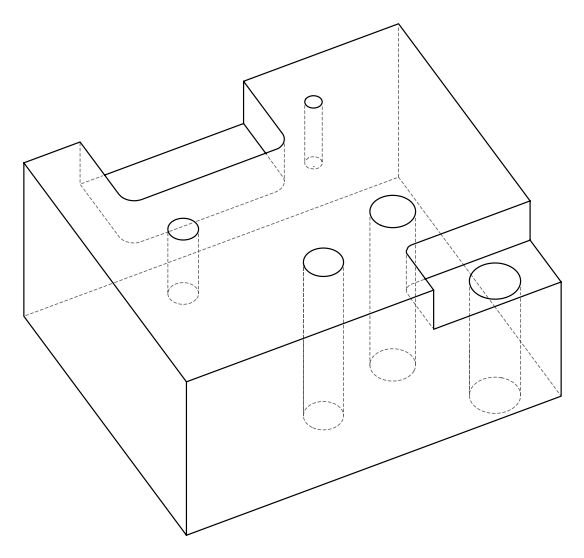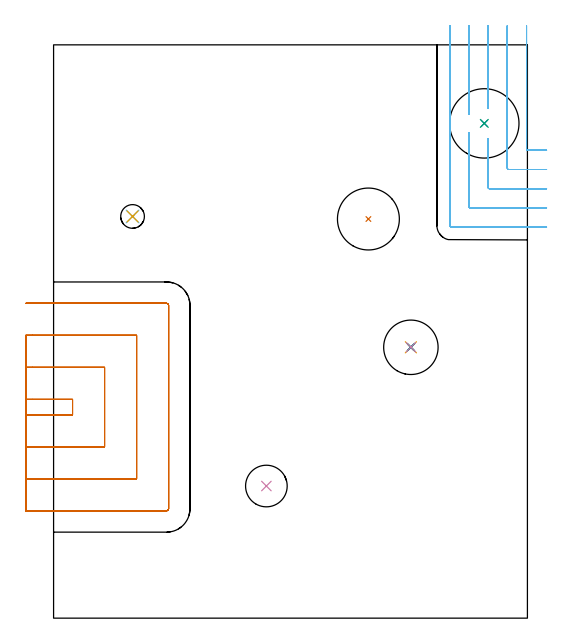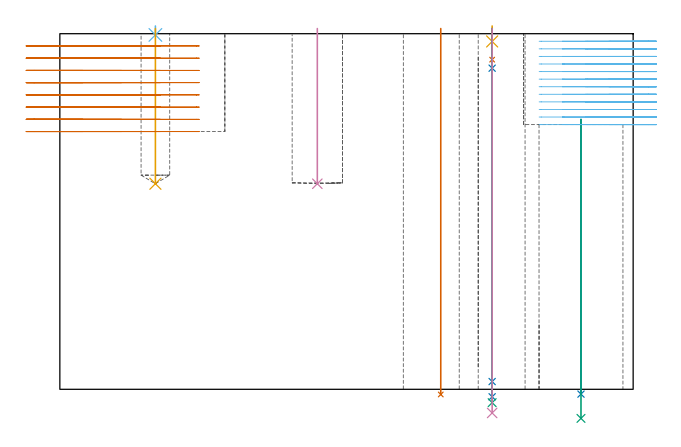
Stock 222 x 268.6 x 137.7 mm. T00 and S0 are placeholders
(PLAN: 13 operations, 11 tool changes, 32.2 min)
(1 INDEXABLE_INSERT_DRILL_THROUGH_HOLE_FROM_SOLID | STEP1HOLE | NXT0302_029 | 0.57 min | 90916 mm3)
(2 INDEXABLE_INSERT_DRILL_THROUGH_HOLE_FROM_SOLID_1 | STEP1HOLE_2 | NXT0302_013 | 0.43 min | 47666 mm3)
(3 DRILL_TO_ENLARGE_THROUGH_HOLE_1 | STEP1HOLE_2 | UGT0301_001 | 0.47 min | 66527 mm3)
(4 INDEXABLE_INSERT_DRILL_BLIND_HOLE_FROM_SOLID | STEP1POCKET | NXT0302_010 | 0.24 min | 17270 mm3)
(5 SPOT_DRILL | STEP1HOLE_1 | NXT0321_9005460120000 | 0.05 min | 187 mm3)
(6 SPOT_DRILL_1 | STEP1POCKET_1 | NXT0321_9005460120000 | 0.03 min | 2 mm3)
(7 DRILL_BLIND_HOLE_INTO_CENTER | STEP1HOLE_1 | NXT0301_038 | 0.05 min | 245 mm3)
(8 GUN_DRILL_THROUGH_HOLE | STEP1HOLE_1 | UGT0307_002 | 0.62 min | 3608 mm3)
(9 SPADE_DRILL_TO_ENLARGE_THROUGH_HOLE | STEP1HOLE_1 | UGT0306_007 | 0.58 min | 25376 mm3)
(10 DRILL_TO_ENLARGE_THROUGH_HOLE | STEP1HOLE_1 | UGT0301_386 | 0.6 min | 40878 mm3)
(11 DRILL_BLIND_HOLE_INTO_CENTER_1 | STEP1POCKET_1 | UGT0301_222 | 0.24 min | 5397 mm3)
(12 MILL_CORNER_NOTCH_RECTANGULAR | CORNER_NOTCH_RECTANGULAR | NXT0201_011 | Follow Part, ap 3, ae 75% | 13.87 min | 106884 mm3)
(13 MILL_SLOT | SLOT_PARTIAL_RECTANGULAR | UGT0201_094 | Follow Part, ap 5, ae 75% | 14.45 min | 281880 mm3)
(TOOL NXT0302_029 | Index. Insert Drill 29mm [880-D2900L32-05] | D29 PA176 FL145 Z2)
(TOOL NXT0302_013 | Index. Insert Drill 21mm [880-D2100L25-05] | D21 PA176 FL105 Z2)
(TOOL UGT0301_001 | Twist Drill 32.5 mm | D32.5 PA118 FL185 Z2)
(TOOL NXT0302_010 | Index. Insert Drill 19.5mm [880-D1950L25-05] | D19.5 PA176 FL98 Z2)
(TOOL NXT0321_9005460120000 | NC Spot Drill, 142deg, 12mm, Carbide, Uncoated | D12 PA142 FL30 Z2)
(TOOL NXT0301_038 | Carbide Drill 6.7mm [860.1-0670-034A1-MM 2214] | D6.7 PA140 FL53 Z2)
(TOOL UGT0307_002 | Gun Drill 6 mm | D6 PA130 FL24 Z1)
(TOOL UGT0306_007 | Spade Drill 16.5mm | D16.5 PA132 FL10 Z2)
(TOOL UGT0301_386 | Twist Drill 25.5 mm | D25.5 PA118 FL165 Z2)
(TOOL UGT0301_222 | Twist Drill 11.1 mm | D11.1 PA118 FL92 Z2)
(TOOL NXT0201_011 | ENDMILL 12mm [2P460-1200-NA 1630] | D12 FL38 Z6)
(TOOL UGT0201_094 | End mill 20 mm | D20 FL38 Z4)
(OP 1 INDEXABLE_INSERT_DRILL_THROUGH_HOLE_FROM_SOLID)
G17 G21 G94 G90
T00 M6
G54
G17 G0 G90 X147.5 Y187. S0 M3
G43 Z147.7 H1
G94 G81 G98 Z-2.006 F250. R139.7
G80
M5
M2
(OP 2 INDEXABLE_INSERT_DRILL_THROUGH_HOLE_FROM_SOLID_1)
G17 G21 G94 G90
T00 M6
G54
G17 G0 G90 X201.8 Y231.8 S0 M3
G43 Z147.7 H1
G94 G81 G98 Z-1.867 F250. R104.5
G80
M5
M2
(OP 3 DRILL_TO_ENLARGE_THROUGH_HOLE_1)
G17 G21 G94 G90
T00 M6
G54
G17 G0 G90 X201.8 Y231.8 S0 M3
G43 Z147.7 H0
G94 G73 G98 Z-11.264 F250. Q28.441 R104.5
G80
M5
M2
(OP 4 INDEXABLE_INSERT_DRILL_BLIND_HOLE_FROM_SOLID)
G17 G21 G94 G90
T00 M6
G54
G17 G0 G90 X99.7 Y61.9 S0 M3
G43 Z147.7 H1
G94 G81 G98 Z79.6 F250. R139.7
G80
M5
M2
(OP 5 SPOT_DRILL)
G17 G21 G94 G90
T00 M6
G54
G17 G0 G90 X167.4 Y126.9 S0 M3
G43 Z147.7 H0
G94 G81 G98 Z134.7 F250. R140.7
G80
M5
M2
(OP 6 SPOT_DRILL_1)
G17 G21 G94 G90
T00 M6
G54
G17 G0 G90 X37. Y188.2 S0 M3
G43 Z147.7 H0
G94 G81 G98 Z137.222 F250. R140.7
G80
M5
M2
(OP 7 DRILL_BLIND_HOLE_INTO_CENTER)
G17 G21 G94 G90
T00 M6
G54
G17 G0 G90 X167.4 Y126.9 S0 M3
G43 Z147.7 H1
G94 G81 G98 Z127.65 F250. R139.7
G80
M5
M2
(OP 8 GUN_DRILL_THROUGH_HOLE)
G17 G21 G94 G90
T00 M6
G54
G17 G0 G90 X167.4 Y126.9 M8
G43 Z147.7 H0
Z134.862
S716 M3
G94 G1 Z124.343 F125. M26
G4 X.084
Z3. F250.
G4 X.084
Z-2.899 F125.
G4 X.084
M5
M9
G0 Z134.862
Z147.7
M2
(OP 9 SPADE_DRILL_TO_ENLARGE_THROUGH_HOLE)
G17 G21 G94 G90
T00 M6
G54
G17 G0 G90 X167.4 Y126.9 S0 M3
G43 Z147.7 H0
G94 G73 G98 Z-5.173 F250. Q15.875 R139.7
G80
M5
M2
(OP 10 DRILL_TO_ENLARGE_THROUGH_HOLE)
G17 G21 G94 G90
T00 M6
G54
G17 G0 G90 X167.4 Y126.9 S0 M3
G43 Z147.7 H0
G94 G73 G98 Z-9.161 F250. Q24.477 R139.7
G80
M5
M2
(OP 11 DRILL_BLIND_HOLE_INTO_CENTER_1)
G17 G21 G94 G90
T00 M6
G54
G17 G0 G90 X37. Y188.2 S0 M3
G43 Z147.7 H0
G94 G81 G98 Z79.6 F250. R139.7
G80
M5
M2
(OP 12 MILL_CORNER_NOTCH_RECTANGULAR)
G17 G21 G94 G90
T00 M6
G54
G17 G0 G90 X221.6 Y277.6 S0 M3
G43 Z147.7 H1
Z134.767
G94 G1 Y274.6 F250.
Y219.796 F500.
G3 X222.196 Y219.2 R0.6
G1 X228.
X231. F250.
G0 Z147.7
X212.6 Y277.6
Z134.767
G1 Y274.6
Y210.797 F500.
G3 X213.197 Y210.2 R0.6
G1 X228.
X231. F250.
G0 Z147.7
X203.6 Y277.6
Z134.767
G1 Y274.6
Y241.888 F500.
Y238.888 F250.
G0 Z147.7
X194.6 Y277.6
Z134.767
G1 Y274.6
Y239.087 F500.
Y236.087 F250.
G0 Z147.7
X203.6 Y224.712
Z134.767
G1 Y221.712
Y201.797 F500.
G3 X204.197 Y201.2 R0.6
G1 X228.
X231. F250.
G0 Z147.7
X194.6 Y227.507
Z134.767
G1 Y224.507
Y192.797 F500.
G3 X195.197 Y192.2 R0.6
G1 X228.
X231. F250.
G0 Z147.7
X185.6 Y277.6
Z134.767
G1 Y274.6
Y184. F500.
G3 X186.4 Y183.2 R0.8
G1 X228.
X231. F250.
G0 Z147.7
X221.6 Y277.6
Z131.833
G1 Y274.6
Y219.796 F500.
G3 X222.196 Y219.2 R0.6
G1 X228.
X231. F250.
G0 Z147.7
X212.6 Y277.6
Z131.833
G1 Y274.6
Y210.797 F500.
G3 X213.197 Y210.2 R0.6
G1 X228.
X231. F250.
G0 Z147.7
X203.6 Y277.6
Z131.833
G1 Y274.6
Y241.888 F500.
Y238.888 F250.
G0 Z147.7
X194.6 Y277.6
Z131.833
G1 Y274.6
Y239.085 F500.
Y236.085 F250.
G0 Z147.7
X203.6 Y224.712
Z131.833
G1 Y221.712
Y201.797 F500.
G3 X204.197 Y201.2 R0.6
G1 X228.
X231. F250.
G0 Z147.7
X194.6 Y227.507
Z131.833
G1 Y224.507
Y192.797 F500.
G3 X195.197 Y192.2 R0.6
G1 X228.
X231. F250.
G0 Z147.7
X185.6 Y277.6
Z131.833
G1 Y274.6
Y184. F500.
G3 X186.4 Y183.2 R0.8
G1 X228.
X231. F250.
G0 Z147.7
X221.6 Y277.6
Z128.9
G1 Y274.6
Y219.796 F500.
G3 X222.196 Y219.2 R0.6
G1 X228.
X231. F250.
G0 Z147.7
X212.6 Y277.6
Z128.9
G1 Y274.6
Y210.797 F500.
G3 X213.197 Y210.2 R0.6
G1 X228.
X231. F250.
G0 Z147.7
X203.6 Y277.6
Z128.9
G1 Y274.6
Y241.889 F500.
Y238.889 F250.
G0 Z147.7
X194.6 Y277.6
Z128.9
G1 Y274.6
Y239.085 F500.
Y236.085 F250.
G0 Z147.7
X203.6 Y224.711
Z128.9
G1 Y221.711
Y201.797 F500.
G3 X204.197 Y201.2 R0.6
G1 X228.
X231. F250.
G0 Z147.7
X194.6 Y227.507
Z128.9
G1 Y224.507
Y192.797 F500.
G3 X195.197 Y192.2 R0.6
G1 X228.
X231. F250.
G0 Z147.7
X185.6 Y277.6
Z128.9
G1 Y274.6
Y184. F500.
G3 X186.4 Y183.2 R0.8
G1 X228.
X231. F250.
G0 Z147.7
X221.6 Y277.6
Z125.967
G1 Y274.6
Y219.796 F500.
G3 X222.196 Y219.2 R0.6
G1 X228.
X231. F250.
G0 Z147.7
X212.6 Y277.6
Z125.967
G1 Y274.6
Y210.797 F500.
G3 X213.197 Y210.2 R0.6
G1 X228.
X231. F250.
G0 Z147.7
X203.6 Y277.6
Z125.967
G1 Y274.6
Y241.888 F500.
Y238.888 F250.
G0 Z147.7
X194.6 Y277.6
Z125.967
G1 Y274.6
Y239.087 F500.
Y236.087 F250.
G0 Z147.7
X203.6 Y224.712
Z125.967
G1 Y221.712
Y201.797 F500.
G3 X204.197 Y201.2 R0.6
G1 X228.
X231. F250.
G0 Z147.7
X194.6 Y227.507
Z125.967
G1 Y224.507
Y192.797 F500.
G3 X195.197 Y192.2 R0.6
G1 X228.
X231. F250.
G0 Z147.7
X185.6 Y277.6
Z125.967
G1 Y274.6
Y184. F500.
G3 X186.4 Y183.2 R0.8
G1 X228.
X231. F250.
G0 Z147.7
X221.6 Y277.6
Z123.033
G1 Y274.6
Y219.796 F500.
G3 X222.196 Y219.2 R0.6
G1 X228.
X231. F250.
G0 Z147.7
X212.6 Y277.6
Z123.033
G1 Y274.6
Y210.797 F500.
G3 X213.197 Y210.2 R0.6
G1 X228.
X231. F250.
G0 Z147.7
X203.6 Y277.6
Z123.033
G1 Y274.6
Y241.887 F500.
Y238.887 F250.
G0 Z147.7
X194.6 Y277.6
Z123.033
G1 Y274.6
Y239.086 F500.
Y236.086 F250.
G0 Z147.7
X203.6 Y224.712
Z123.033
G1 Y221.712
Y201.797 F500.
G3 X204.197 Y201.2 R0.6
G1 X228.
X231. F250.
G0 Z147.7
X194.6 Y227.507
Z123.033
G1 Y224.507
Y192.797 F500.
G3 X195.197 Y192.2 R0.6
G1 X228.
X231. F250.
G0 Z147.7
X185.6 Y277.6
Z123.033
G1 Y274.6
Y184. F500.
G3 X186.4 Y183.2 R0.8
G1 X228.
X231. F250.
G0 Z147.7
X221.6 Y277.6
Z120.1
G1 Y274.6
Y219.796 F500.
G3 X222.196 Y219.2 R0.6
G1 X228.
X231. F250.
G0 Z147.7
X212.6 Y277.6
Z120.1
G1 Y274.6
Y210.797 F500.
G3 X213.197 Y210.2 R0.6
G1 X228.
X231. F250.
G0 Z147.7
X203.6 Y277.6
Z120.1
G1 Y274.6
Y241.887 F500.
Y238.887 F250.
G0 Z147.7
X194.6 Y277.6
Z120.1
G1 Y274.6
Y239.086 F500.
Y236.086 F250.
G0 Z147.7
X203.6 Y224.714
Z120.1
G1 Y221.714
Y201.797 F500.
G3 X204.197 Y201.2 R0.6
G1 X228.
X231. F250.
G0 Z147.7
X194.6 Y227.507
Z120.1
G1 Y224.507
Y192.797 F500.
G3 X195.197 Y192.2 R0.6
G1 X228.
X231. F250.
G0 Z147.7
X185.6 Y277.6
Z120.1
G1 Y274.6
Y184. F500.
G3 X186.4 Y183.2 R0.8
G1 X228.
X231. F250.
G0 Z147.7
X221.6 Y277.6
Z117.167
G1 Y274.6
Y219.796 F500.
G3 X222.196 Y219.2 R0.6
G1 X228.
X231. F250.
G0 Z147.7
X212.6 Y277.6
Z117.167
G1 Y274.6
Y210.797 F500.
G3 X213.197 Y210.2 R0.6
G1 X228.
X231. F250.
G0 Z147.7
X203.6 Y277.6
Z117.167
G1 Y274.6
Y241.888 F500.
Y238.888 F250.
G0 Z147.7
X194.6 Y277.6
Z117.167
G1 Y274.6
Y239.083 F500.
Y236.083 F250.
G0 Z147.7
X203.6 Y224.714
Z117.167
G1 Y221.714
Y201.797 F500.
G3 X204.197 Y201.2 R0.6
G1 X228.
X231. F250.
G0 Z147.7
X194.6 Y227.507
Z117.167
G1 Y224.507
Y192.797 F500.
G3 X195.197 Y192.2 R0.6
G1 X228.
X231. F250.
G0 Z147.7
X185.6 Y277.6
Z117.167
G1 Y274.6
Y184. F500.
G3 X186.4 Y183.2 R0.8
G1 X228.
X231. F250.
G0 Z147.7
X221.6 Y277.6
Z114.233
G1 Y274.6
Y219.796 F500.
G3 X222.196 Y219.2 R0.6
G1 X228.
X231. F250.
G0 Z147.7
X212.6 Y277.6
Z114.233
G1 Y274.6
Y210.797 F500.
G3 X213.197 Y210.2 R0.6
G1 X228.
X231. F250.
G0 Z147.7
X203.6 Y277.6
Z114.233
G1 Y274.6
Y241.889 F500.
Y238.889 F250.
G0 Z147.7
X194.6 Y277.6
Z114.233
G1 Y274.6
Y239.083 F500.
Y236.083 F250.
G0 Z147.7
X203.6 Y224.712
Z114.233
G1 Y221.712
Y201.797 F500.
G3 X204.197 Y201.2 R0.6
G1 X228.
X231. F250.
G0 Z147.7
X194.6 Y227.507
Z114.233
G1 Y224.507
Y192.797 F500.
G3 X195.197 Y192.2 R0.6
G1 X228.
X231. F250.
G0 Z147.7
X185.6 Y277.6
Z114.233
G1 Y274.6
Y184. F500.
G3 X186.4 Y183.2 R0.8
G1 X228.
X231. F250.
G0 Z147.7
X221.6 Y277.6
Z111.3
G1 Y274.6
Y219.796 F500.
G3 X222.196 Y219.2 R0.6
G1 X228.
X231. F250.
G0 Z147.7
X212.6 Y277.6
Z111.3
G1 Y274.6
Y210.797 F500.
G3 X213.197 Y210.2 R0.6
G1 X228.
X231. F250.
G0 Z147.7
X203.6 Y277.6
Z111.3
G1 Y274.6
Y241.889 F500.
Y238.889 F250.
G0 Z147.7
X194.6 Y277.6
Z111.3
G1 Y274.6
Y239.086 F500.
Y236.086 F250.
G0 Z147.7
X203.6 Y224.71
Z111.3
G1 Y221.71
Y201.797 F500.
G3 X204.197 Y201.2 R0.6
G1 X228.
X231. F250.
G0 Z147.7
X194.6 Y227.507
Z111.3
G1 Y224.507
Y192.797 F500.
G3 X195.197 Y192.2 R0.6
G1 X228.
X231. F250.
G0 Z147.7
X185.6 Y277.6
Z111.3
G1 Y274.6
Y184. F500.
G3 X186.4 Y183.2 R0.8
G1 X228.
X231. F250.
G0 Z147.7
X221.6 Y277.6
Z108.367
G1 Y274.6
Y219.796 F500.
G3 X222.196 Y219.2 R0.6
G1 X228.
X231. F250.
G0 Z147.7
X212.6 Y277.6
Z108.367
G1 Y274.6
Y210.797 F500.
G3 X213.197 Y210.2 R0.6
G1 X228.
X231. F250.
G0 Z147.7
X203.6 Y277.6
Z108.367
G1 Y274.6
Y241.889 F500.
Y238.889 F250.
G0 Z147.7
X194.6 Y277.6
Z108.367
G1 Y274.6
Y239.083 F500.
Y236.083 F250.
G0 Z147.7
X203.6 Y224.712
Z108.367
G1 Y221.712
Y201.797 F500.
G3 X204.197 Y201.2 R0.6
G1 X228.
X231. F250.
G0 Z147.7
X194.6 Y227.507
Z108.367
G1 Y224.507
Y192.797 F500.
G3 X195.197 Y192.2 R0.6
G1 X228.
X231. F250.
G0 Z147.7
X185.6 Y277.6
Z108.367
G1 Y274.6
Y184. F500.
G3 X186.4 Y183.2 R0.8
G1 X228.
X231. F250.
G0 Z147.7
X221.6 Y277.6
Z105.433
G1 Y274.6
Y219.796 F500.
G3 X222.196 Y219.2 R0.6
G1 X228.
X231. F250.
G0 Z147.7
X212.6 Y277.6
Z105.433
G1 Y274.6
Y210.797 F500.
G3 X213.197 Y210.2 R0.6
G1 X228.
X231. F250.
G0 Z147.7
X203.6 Y277.6
Z105.433
G1 Y274.6
Y241.889 F500.
Y238.889 F250.
G0 Z147.7
X194.6 Y277.6
Z105.433
G1 Y274.6
Y239.083 F500.
Y236.083 F250.
G0 Z147.7
X203.6 Y224.712
Z105.433
G1 Y221.712
Y201.797 F500.
G3 X204.197 Y201.2 R0.6
G1 X228.
X231. F250.
G0 Z147.7
X194.6 Y227.507
Z105.433
G1 Y224.507
Y192.797 F500.
G3 X195.197 Y192.2 R0.6
G1 X228.
X231. F250.
G0 Z147.7
X185.6 Y277.6
Z105.433
G1 Y274.6
Y184. F500.
G3 X186.4 Y183.2 R0.8
G1 X228.
X231. F250.
G0 Z147.7
X221.6 Y277.6
Z102.5
G1 Y274.6
Y219.796 F500.
G3 X222.196 Y219.2 R0.6
G1 X228.
X231. F250.
G0 Z147.7
X212.6 Y277.6
Z102.5
G1 Y274.6
Y210.797 F500.
G3 X213.197 Y210.2 R0.6
G1 X228.
X231. F250.
G0 Z147.7
X203.6 Y277.6
Z102.5
G1 Y274.6
Y241.888 F500.
Y238.888 F250.
G0 Z147.7
X194.6 Y277.6
Z102.5
G1 Y274.6
Y239.086 F500.
Y236.086 F250.
G0 Z147.7
X203.6 Y224.714
Z102.5
G1 Y221.714
Y201.797 F500.
G3 X204.197 Y201.2 R0.6
G1 X228.
X231. F250.
G0 Z147.7
X194.6 Y227.507
Z102.5
G1 Y224.507
Y192.797 F500.
G3 X195.197 Y192.2 R0.6
G1 X228.
X231. F250.
G0 Z147.7
X185.6 Y277.6
Z102.5
G1 Y274.6
Y184. F500.
G3 X186.4 Y183.2 R0.8
G1 X228.
X231. F250.
G0 Z147.7
M5
M2
(OP 13 MILL_SLOT)
G17 G21 G94 G90
T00 M6
G54
G17 G0 G90 X-13. Y95.3 S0 M3
G43 Z147.7 H0
Z132.962
G94 G1 X-10. F250.
X8.9 F500.
Y102.5
X-10.
X-13. F250.
Y80.3
X-10.
X23.9 F500.
Y117.5
X-10.
X-13. F250.
Y65.3
X-10.
X38.9 F500.
Y132.5
X-10.
X-13. F250.
Y50.3
X-10.
X52.9 F500.
G3 X53.9 Y51.3 R1.
G1 Y146.5
G3 X52.9 Y147.5 R1.
G1 X-10.
X-13. F250.
G0 Y95.3 Z128.225
G1 X-10.
X8.9 F500.
Y102.5
X-10.
X-13. F250.
Y80.3
X-10.
X23.9 F500.
Y117.5
X-10.
X-13. F250.
Y65.3
X-10.
X38.9 F500.
Y132.5
X-10.
X-13. F250.
Y50.3
X-10.
X52.9 F500.
G3 X53.9 Y51.3 R1.
G1 Y146.5
G3 X52.9 Y147.5 R1.
G1 X-10.
X-13. F250.
G0 Y95.3 Z123.487
G1 X-10.
X8.9 F500.
Y102.5
X-10.
X-13. F250.
Y80.3
X-10.
X23.9 F500.
Y117.5
X-10.
X-13. F250.
Y65.3
X-10.
X38.9 F500.
Y132.5
X-10.
X-13. F250.
Y50.3
X-10.
X52.9 F500.
G3 X53.9 Y51.3 R1.
G1 Y146.5
G3 X52.9 Y147.5 R1.
G1 X-10.
X-13. F250.
G0 Y95.3 Z118.75
G1 X-10.
X8.9 F500.
Y102.5
X-10.
X-13. F250.
Y80.3
X-10.
X23.9 F500.
Y117.5
X-10.
X-13. F250.
Y65.3
X-10.
X38.9 F500.
Y132.5
X-10.
X-13. F250.
Y50.3
X-10.
X52.9 F500.
G3 X53.9 Y51.3 R1.
G1 Y146.5
G3 X52.9 Y147.5 R1.
G1 X-10.
X-13. F250.
G0 Y95.3 Z114.012
G1 X-10.
X8.9 F500.
Y102.5
X-10.
X-13. F250.
Y80.3
X-10.
X23.9 F500.
Y117.5
X-10.
X-13. F250.
Y65.3
X-10.
X38.9 F500.
Y132.5
X-10.
X-13. F250.
Y50.3
X-10.
X52.9 F500.
G3 X53.9 Y51.3 R1.
G1 Y146.5
G3 X52.9 Y147.5 R1.
G1 X-10.
X-13. F250.
G0 Y95.3 Z109.275
G1 X-10.
X8.9 F500.
Y102.5
X-10.
X-13. F250.
Y80.3
X-10.
X23.9 F500.
Y117.5
X-10.
X-13. F250.
Y65.3
X-10.
X38.9 F500.
Y132.5
X-10.
X-13. F250.
Y50.3
X-10.
X52.9 F500.
G3 X53.9 Y51.3 R1.
G1 Y146.5
G3 X52.9 Y147.5 R1.
G1 X-10.
X-13. F250.
G0 Y95.3 Z104.537
G1 X-10.
X8.9 F500.
Y102.5
X-10.
X-13. F250.
Y80.3
X-10.
X23.9 F500.
Y117.5
X-10.
X-13. F250.
Y65.3
X-10.
X38.9 F500.
Y132.5
X-10.
X-13. F250.
Y50.3
X-10.
X52.9 F500.
G3 X53.9 Y51.3 R1.
G1 Y146.5
G3 X52.9 Y147.5 R1.
G1 X-10.
X-13. F250.
G0 Y95.3 Z99.8
G1 X-10.
X8.9 F500.
Y102.5
X-10.
X-13. F250.
Y80.3
X-10.
X23.9 F500.
Y117.5
X-10.
X-13. F250.
Y65.3
X-10.
X38.9 F500.
Y132.5
X-10.
X-13. F250.
Y50.3
X-10.
X52.9 F500.
G3 X53.9 Y51.3 R1.
G1 Y146.5
G3 X52.9 Y147.5 R1.
G1 X-10.
X-13. F250.
G0 Z147.7
M5
M2
